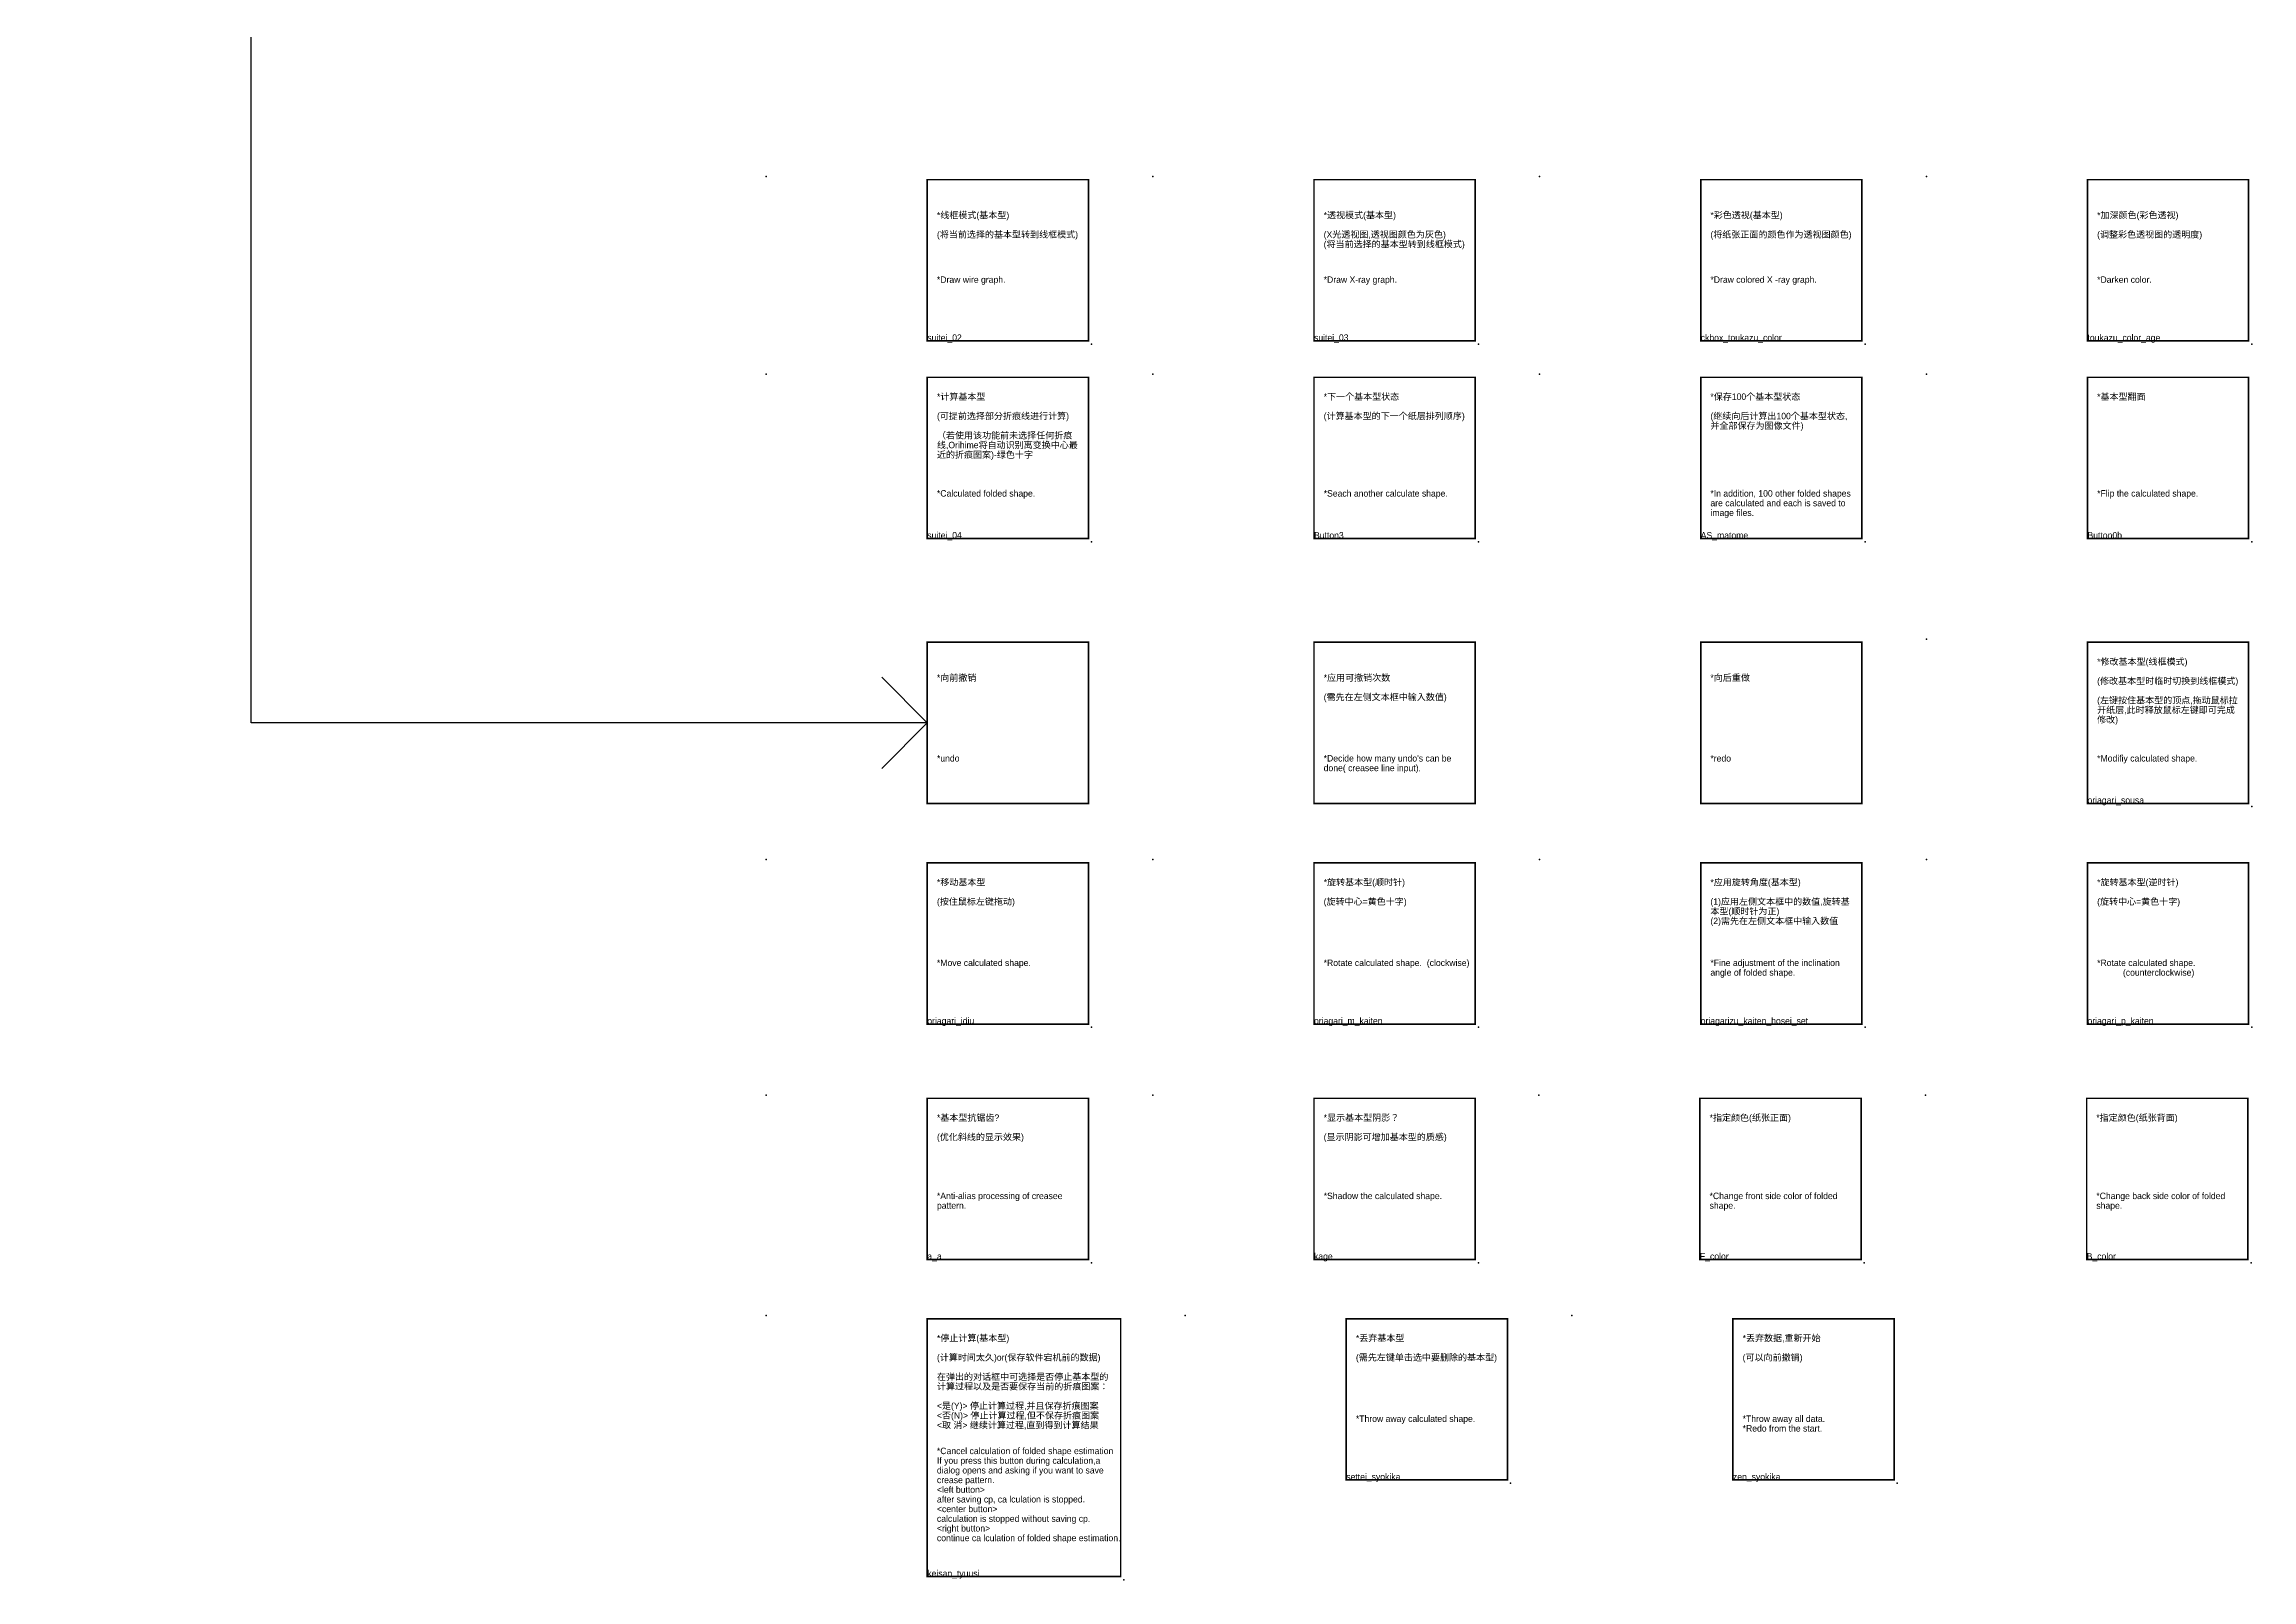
# Model space of a CAD drawing. Header units: millimetres. Extents: x -1842 to 3667, y -2745 to 2263.
# Drawn here: x 1054 to 1739, y -2623 to -2146 of the extents above; entities that cross this region are included whole.
import ezdxf

# ---------------------------------------------------------------- set-up
doc = ezdxf.new("R2010")
doc.units = ezdxf.units.MM
doc.header["$LTSCALE"] = 1000
doc.layers.add('1-中文', color=7, linetype='Continuous', lineweight=25)
doc.layers.add('2-英文', color=250, linetype='Continuous', lineweight=25)
doc.layers.add('3-图名', color=6, linetype='Continuous', plot=False, transparency=0.5)
doc.layers.add('4-图框', color=7, linetype='Continuous', true_color=0x81cde4)
doc.styles.add('kucha制图', font='')
doc.styles.get('kucha制图').set_extended_font_data('思源黑体 CN Regular')

# ---------------------------------------------------------------- blocks, each defined once
blk = doc.blocks.new('*U15')
at = {"color": 0, "const_width": 0.5}
blk.add_lwpolyline([(0, -50), (50, -50), (50, 0), (0, 0)], close=True, dxfattribs=at)
at = {"color": 8}
for p in [(-50, 1), (51, -51)]:
    blk.add_point(p, dxfattribs=at)
blk = doc.blocks.new('*U8')
at = {"color": 0, "const_width": 0.5}
blk.add_lwpolyline([(0, -80), (60, -80), (60, 0), (0, 0)], close=True, dxfattribs=at)
at = {"color": 8}
for p in [(-50, 1), (61, -81)]:
    blk.add_point(p, dxfattribs=at)
blk = doc.blocks.new('图名')
at = {"layer": '3-图名', "ltscale": 8, "style": 'kucha制图', "flags": 8}
blk.add_attdef('图名', (0, 0), '', height=2, dxfattribs=at)

msp = doc.modelspace()

# ---------------------------------------------------------------- linework, layer by layer
at = {"color": 6}
for points in [[(1327.93, -2356.83), (1118.17, -2356.83), (1118.17, -1619.75), (-376.32, -1619.75), (-376.32, -1714.57)], [(1313.79, -2342.69), (1327.93, -2356.83), (1313.79, -2370.98)]]:
    msp.add_lwpolyline(points, dxfattribs=at)
at = {"color": 6, "const_width": 0.5}
for points in [[(1327.93, -2381.83), (1377.93, -2381.83), (1377.93, -2331.83), (1327.93, -2331.83)], [(1447.93, -2381.83), (1497.93, -2381.83), (1497.93, -2331.83), (1447.93, -2331.83)], [(1567.93, -2381.83), (1617.93, -2381.83), (1617.93, -2331.83), (1567.93, -2331.83)]]:
    msp.add_lwpolyline(points, close=True, dxfattribs=at)

# ---------------------------------------------------------------- block references
at = {"layer": '3-图名'}
ref = msp.add_blockref('图名', (1327.93, -2238.32), dxfattribs=at)
ref.add_attrib('图名', 'suitei_02', (1327.93, -2238.32), dxfattribs={"ltscale": 8, "height": 2, "style": 'kucha制图'})
ref = msp.add_blockref('图名', (1447.93, -2238.32), dxfattribs=at)
ref.add_attrib('图名', 'suitei_03', (1447.93, -2238.32), dxfattribs={"ltscale": 8, "height": 2, "style": 'kucha制图'})
ref = msp.add_blockref('图名', (1567.93, -2238.32), dxfattribs=at)
ref.add_attrib('图名', 'ckbox_toukazu_color', (1567.93, -2238.32), dxfattribs={"ltscale": 8, "height": 2, "style": 'kucha制图'})
ref = msp.add_blockref('图名', (1687.93, -2238.32), dxfattribs=at)
ref.add_attrib('图名', 'toukazu_color_age', (1687.93, -2238.32), dxfattribs={"ltscale": 8, "height": 2, "style": 'kucha制图'})
ref = msp.add_blockref('图名', (1327.93, -2299.64), dxfattribs=at)
ref.add_attrib('图名', 'suitei_04', (1327.93, -2299.64), dxfattribs={"ltscale": 8, "height": 2, "style": 'kucha制图'})
ref = msp.add_blockref('图名', (1447.93, -2299.64), dxfattribs=at)
ref.add_attrib('图名', 'Button3', (1447.93, -2299.64), dxfattribs={"ltscale": 8, "height": 2, "style": 'kucha制图'})
ref = msp.add_blockref('图名', (1567.93, -2299.64), dxfattribs=at)
ref.add_attrib('图名', 'AS_matome', (1567.93, -2299.64), dxfattribs={"ltscale": 8, "height": 2, "style": 'kucha制图'})
ref = msp.add_blockref('图名', (1687.93, -2299.64), dxfattribs=at)
ref.add_attrib('图名', 'Button0b', (1687.93, -2299.64), dxfattribs={"ltscale": 8, "height": 2, "style": 'kucha制图'})
ref = msp.add_blockref('图名', (1687.93, -2381.83), dxfattribs=at)
ref.add_attrib('图名', 'oriagari_sousa', (1687.93, -2381.83), dxfattribs={"ltscale": 8, "height": 2, "style": 'kucha制图'})
ref = msp.add_blockref('图名', (1327.93, -2450.28), dxfattribs=at)
ref.add_attrib('图名', 'oriagari_idiu', (1327.93, -2450.28), dxfattribs={"ltscale": 8, "height": 2, "style": 'kucha制图'})
ref = msp.add_blockref('图名', (1447.93, -2450.28), dxfattribs=at)
ref.add_attrib('图名', 'oriagari_m_kaiten', (1447.93, -2450.28), dxfattribs={"ltscale": 8, "height": 2, "style": 'kucha制图'})
ref = msp.add_blockref('图名', (1567.93, -2450.28), dxfattribs=at)
ref.add_attrib('图名', 'oriagarizu_kaiten_hosei_set', (1567.93, -2450.28), dxfattribs={"ltscale": 8, "height": 2, "style": 'kucha制图'})
ref = msp.add_blockref('图名', (1687.93, -2450.28), dxfattribs=at)
ref.add_attrib('图名', 'oriagari_p_kaiten', (1687.93, -2450.28), dxfattribs={"ltscale": 8, "height": 2, "style": 'kucha制图'})
ref = msp.add_blockref('图名', (1327.93, -2523.32), dxfattribs=at)
ref.add_attrib('图名', 'a_a', (1327.93, -2523.32), dxfattribs={"ltscale": 8, "height": 2, "style": 'kucha制图'})
ref = msp.add_blockref('图名', (1447.93, -2523.32), dxfattribs=at)
ref.add_attrib('图名', 'kage', (1447.93, -2523.32), dxfattribs={"ltscale": 8, "height": 2, "style": 'kucha制图'})
ref = msp.add_blockref('图名', (1567.68, -2523.32), dxfattribs=at)
ref.add_attrib('图名', 'F_color', (1567.68, -2523.32), dxfattribs={"ltscale": 8, "height": 2, "style": 'kucha制图'})
ref = msp.add_blockref('图名', (1687.68, -2523.32), dxfattribs=at)
ref.add_attrib('图名', 'B_color', (1687.68, -2523.32), dxfattribs={"ltscale": 8, "height": 2, "style": 'kucha制图'})
ref = msp.add_blockref('图名', (1457.93, -2591.71), dxfattribs=at)
ref.add_attrib('图名', 'settei_syokika', (1457.93, -2591.71), dxfattribs={"ltscale": 8, "height": 2, "style": 'kucha制图'})
ref = msp.add_blockref('图名', (1577.93, -2591.71), dxfattribs=at)
ref.add_attrib('图名', 'zen_syokika', (1577.93, -2591.71), dxfattribs={"ltscale": 8, "height": 2, "style": 'kucha制图'})
ref = msp.add_blockref('图名', (1327.93, -2621.71), dxfattribs=at)
ref.add_attrib('图名', 'keisan_tyuusi', (1327.93, -2621.71), dxfattribs={"ltscale": 8, "height": 2, "style": 'kucha制图'})
at = {"layer": '4-图框'}
for name, p in [('*U15', (1327.93, -2188.32)), ('*U15', (1447.93, -2188.32)), ('*U15', (1567.93, -2188.32)), ('*U15', (1687.93, -2188.32)), ('*U15', (1327.93, -2249.64)), ('*U15', (1447.93, -2249.64)), ('*U15', (1567.93, -2249.64)), ('*U15', (1687.93, -2249.64)), ('*U15', (1687.93, -2331.83)), ('*U15', (1327.93, -2400.28)), ('*U15', (1447.93, -2400.28)), ('*U15', (1567.93, -2400.28)), ('*U15', (1687.93, -2400.28)), ('*U15', (1327.93, -2473.32)), ('*U15', (1447.93, -2473.32)), ('*U15', (1567.68, -2473.32)), ('*U15', (1687.68, -2473.32)), ('*U8', (1327.93, -2541.71)), ('*U15', (1457.93, -2541.71)), ('*U15', (1577.93, -2541.71))]:
    msp.add_blockref(name, p, dxfattribs=at)

# ---------------------------------------------------------------- texts
at = {"layer": '1-中文', "char_height": 2, "attachment_point": 1, "line_spacing_factor": 0.9, "style": 'kucha制图'}
for s, width, heights, insert in [('*线框模式(基本型)\\P\\P(将当前选择的基本型转到线框模式)', 44, [0], (1330.93, -2198.32)), ('*透视模式(基本型)\\P\\P(X光透视图,透视图颜色为灰色)\\P(将当前选择的基本型转到线框模式)', 44, [0], (1450.93, -2198.32)), ('*彩色透视(基本型)\\P\\P(将纸张正面的颜色作为透视图颜色)', 44, [0], (1570.93, -2198.32)), ('*加深颜色(彩色透视)\\P\\P(调整彩色透视图的透明度)', 44, [0], (1690.93, -2198.32)), ('*计算基本型\\P\\P(可提前选择部分折痕线进行计算)\\P\\P（若使用该功能前未选择任何折痕线,Orihime将自动识别离变换中心最近的折痕图案)-绿色十字', 44, [25.38], (1330.93, -2254.64)), ('*下一个基本型状态\\P\\P(计算基本型的下一个纸层排列顺序)', 44, [0], (1450.93, -2254.64)), ('*保存100个基本型状态\\P\\P(继续向后计算出100个基本型状态,并全部保存为图像文件)', 44, [0], (1570.93, -2254.64)), ('*基本型翻面', 44, [0], (1690.93, -2254.64)), ('*向前撤销', 44, [0], (1330.93, -2341.83)), ('*应用可撤销次数\\P\\P(需先在左侧文本框中输入数值)', 44, [0], (1450.93, -2341.83)), ('*向后重做', 44, [0], (1570.93, -2341.83)), ('*修改基本型(线框模式)\\P\\P(修改基本型时临时切换到线框模式)\\P\\P(左键按住基本型的顶点,拖动鼠标拉开纸层,此时释放鼠标左键即可完成修改)', 44, [0], (1690.93, -2336.83)), ('*移动基本型\\P\\P(按住鼠标左键拖动)', 44, [0], (1330.93, -2405.28)), ('*旋转基本型(顺时针)\\P\\P(旋转中心=黄色十字)', 44, [0], (1450.93, -2405.28)), ('*应用旋转角度(基本型)\\P\\P(1)应用左侧文本框中的数值,旋转基本型(顺时针为正)\\P(2)需先在左侧文本框中输入数值', 44, [0], (1570.93, -2405.28)), ('*旋转基本型(逆时针)\\P\\P(旋转中心=黄色十字)', 44, [0], (1690.93, -2405.28)), ('*基本型抗锯齿?\\P\\P(优化斜线的显示效果)', 44, [0], (1330.93, -2478.32)), ('*显示基本型阴影？\\P\\P(显示阴影可增加基本型的质感)', 44, [0], (1450.93, -2478.32)), ('*指定颜色(纸张正面)', 44, [0], (1570.68, -2478.32)), ('*指定颜色(纸张背面)', 44, [0], (1690.68, -2478.32)), ('*停止计算(基本型)\\P\\P(计算时间太久)or(保存软件宕机前的数据)\\P\\P在弹出的对话框中可选择是否停止基本型的计算过程以及是否要保存当前的折痕图案：\\P\\P<是(Y)> 停止计算过程,并且保存折痕图案\\P<否(N)> 停止计算过程,但不保存折痕图案\\P<取 消> 继续计算过程,直到得到计算结果', 54, [0], (1330.93, -2546.71)), ('*丢弃基本型\\P\\P(需先左键单击选中要删除的基本型)', 44, [0], (1460.93, -2546.71)), ('*丢弃数据,重新开始\\P\\P(可以向前撤销)', 44, [0], (1580.93, -2546.71))]:
    msp.add_mtext_dynamic_manual_height_columns(s, width=width, gutter_width=12.5, heights=heights, dxfattribs=dict(at, insert=insert))
at = {"layer": '2-英文', "char_height": 2, "attachment_point": 1, "line_spacing_factor": 0.9, "style": 'kucha制图'}
for s, width, insert in [('*Draw wire graph.', 43.8707, (1330.93, -2218.32)), ('*Draw X-ray graph.', 43.8707, (1450.93, -2218.32)), ('*Draw colored X -ray graph.', 43.8707, (1570.93, -2218.32)), ('*Darken color.', 44, (1690.93, -2218.32)), ('*Calculated folded shape.', 43.8707, (1330.93, -2284.64)), ('*Seach another calculate shape.', 43.8707, (1450.93, -2284.64)), ('*In addition, 100 other folded shapes are calculated and each is saved to image files.', 43.8707, (1570.93, -2284.64)), ('*Flip the calculated shape.', 43.8707, (1690.93, -2284.64)), ('*undo', 44, (1330.93, -2366.83)), ("*Decide how many undo's can be\\Pdone( creasee line input).", 44, (1450.93, -2366.83)), ('*redo', 44, (1570.93, -2366.83)), ('*Modifiy calculated shape.', 43.8707, (1690.93, -2366.83)), ('*Move calculated shape.', 43.8707, (1330.93, -2430.28)), ('*Rotate calculated shape.^I(clockwise)', 43.8707, (1450.93, -2430.28)), ('*Fine adjustment of the inclination angle of folded shape.', 43.8707, (1570.93, -2430.28)), ('*Rotate calculated shape.^I(counterclockwise) ', 43.8707, (1690.93, -2430.28)), ('*Anti-alias processing of creasee\\Ppattern.', 43.8707, (1330.93, -2502.59)), ('*Shadow the calculated shape.', 43.8707, (1450.93, -2502.59)), ('*Change front side color of folded\\Pshape.', 43.8707, (1570.68, -2502.59)), ('*Change back side color of folded\\Pshape.', 43.8707, (1690.68, -2502.59)), ('*Throw away calculated shape.', 43.8707, (1460.93, -2571.71)), ('*Throw away all data. \\P*Redo from the start.', 44, (1580.93, -2571.71)), ('*Cancel calculation of folded shape estimation\\PIf you press this button during calculation,a dialog opens and asking if you want to save crease pattern.\\P<left button>\\Pafter saving cp, ca lculation is stopped.\\P<center button>\\Pcalculation is stopped without saving cp.\\P<right button>\\Pcontinue ca lculation of folded shape estimation.', 55, (1330.93, -2581.71))]:
    msp.add_mtext_dynamic_manual_height_columns(s, width=width, gutter_width=12.5, heights=[0], dxfattribs=dict(at, insert=insert))

doc.saveas('drawing.dxf')
